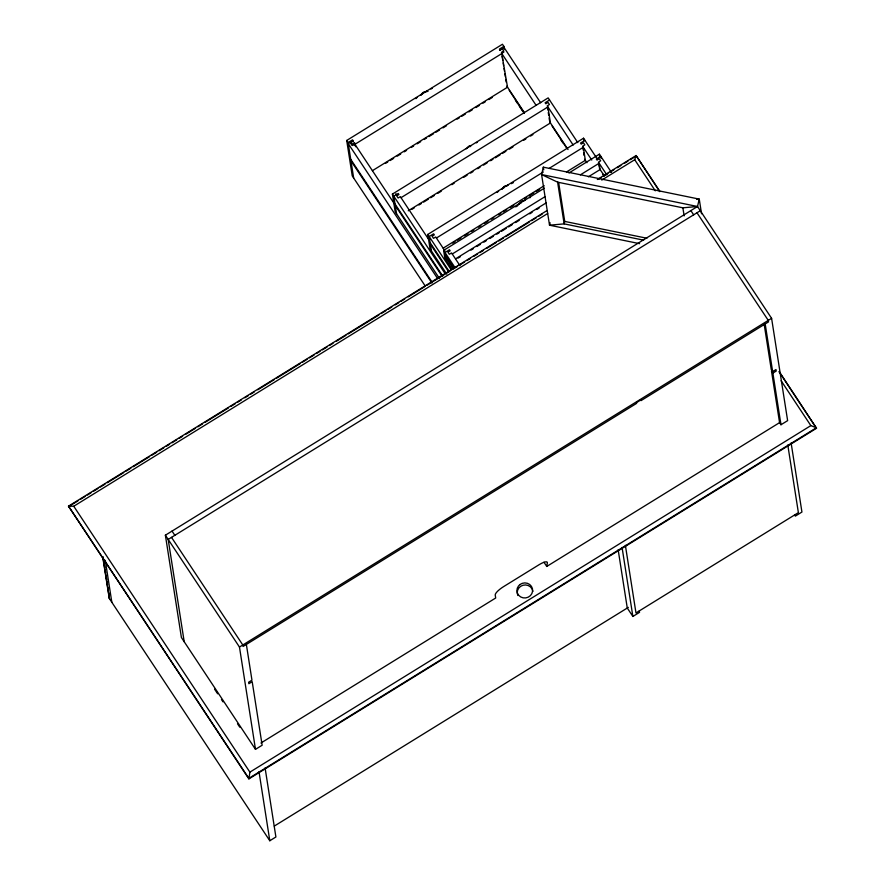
<?xml version="1.0" encoding="UTF-8"?>
<svg xmlns="http://www.w3.org/2000/svg" width="885" height="885" viewBox="0 0 885 885"><rect width="100%" height="100%" fill="white"/><g stroke="black" fill="none" stroke-linecap="round" stroke-linejoin="round"><path stroke-width="1.33" d="M780.548 422.034L546.764 566.444L547.372 562.827A9.304 2.445 -33.5 0 0 539.109 564.696L503.565 586.644A10.421 2.744 -33.5 0 0 495.224 595.041L495.688 598.006L260.942 743.013M415.917 98.677L416.415 98.014M470.909 145.582L469.194 145.881L467.7 147.574M547.682 213.495L73.754 506.253L68.488 506.165L248.818 778.38L816.424 427.754L810.848 425.619L249.891 772.14L248.895 778.9L816.512 428.274L779.143 371.479M701.551 213.772L699.25 199.114L543.324 167.165L541.587 174.555L549.519 225.199L639.578 243.652M550.094 222.743L549.519 225.199L564.154 223.872L643.616 240.156M558.623 182.387L564.73 221.416L564.154 223.872L557.616 182.166L541.587 174.555L697.513 206.493L771.598 318.334L787.628 420.64L780.968 424.745L779.574 422.632L771.488 370.992L772.882 373.094L780.968 424.745M246.362 644.424L251.959 680.178L248.63 682.235L248.862 683.729L252.192 681.671L262.148 745.236L255.488 749.352L181.403 637.51L165.384 535.204L697.513 206.493L699.25 199.114L696.595 199.357M601.778 180.075L634.711 159.731L636.049 155.506L659.69 191.149M511.419 183.693L512.017 182.996M497.027 192.521L497.768 191.78M516.265 206.67L515.214 206.714M506.154 186.16C506.585 184.213 501.153 188.394 503.919 187.775M523.312 201.282C523.776 199.556 518.875 202.831 520.712 203.019M513.455 182.719L512.293 182.797M424.822 92.471C426.393 90.193 420.43 93.644 422.477 93.932M476.395 142.861L477.48 142.12M430.929 89.031L432.256 88.323M416.68 97.804L417.255 97.45M425.375 286.242L352.241 175.85L346.699 140.461L502.459 44.25L503.864 46.363L504.284 49.084M353.646 177.962L348.104 142.573L352.54 139.841L353.237 140.892L351.013 142.264L351.445 144.974M503.864 46.363L499.428 49.095L500.125 50.157L502.337 48.786L503.742 50.899L501.518 52.27L507.525 87.217L372.386 170.694M499.605 50.213L504.041 47.48L540.669 102.771M355.759 146.766L354.631 143.005L352.418 144.377L351.013 142.264M501.695 53.388L503.919 52.016M355.327 144.056L502.226 53.321M385.429 163.448L387.785 161.999M390.13 160.55L393.659 158.371M397.188 156.191L400.706 154.012M404.235 151.833L406.58 150.384M411.282 147.485L413.638 146.025M417.156 143.846L420.685 141.677M424.214 139.498L426.559 138.038M428.915 136.589L433.617 133.69M435.962 132.241L439.491 130.062M443.009 127.882L446.538 125.703M457.114 119.165L459.47 117.716M461.815 116.267L465.344 114.088M468.862 111.908L472.391 109.729M475.92 107.561L479.438 105.381M482.967 103.202L485.323 101.753M488.841 99.574L492.37 97.394M439.281 278.222L395.141 211.603L392.398 194.092L548.158 97.881L577.794 142.618M549.563 99.994L545.127 102.726L545.824 103.777L548.036 102.417L549.441 104.519L547.218 105.89L573.159 145.04M401.027 197.687L547.926 106.952L550.426 122.96L408.239 210.796M411.879 209.369L414.235 207.909M418.926 205.01L421.282 203.561M423.627 202.101L428.329 199.202M430.685 197.753L434.203 195.574M437.732 193.395L441.261 191.215M451.837 184.688L454.182 183.228M463.585 177.42L467.114 175.241M470.632 173.073L472.988 171.613M477.69 168.714L480.035 167.265M483.564 165.086L487.093 162.906M490.611 160.727L492.967 159.278M495.312 157.829L500.014 154.919M502.359 153.47L505.888 151.291M509.417 149.111L512.946 146.932M523.522 140.405L525.867 138.956M530.569 136.047L532.914 134.597M446.726 274.107L430.066 248.962L427.787 234.436L583.547 138.215L596.39 157.607M584.952 140.328L580.516 143.071L581.213 144.122L583.425 142.75L584.83 144.863L582.607 146.235L591.766 160.052M436.416 238.021L543.357 171.967M549.231 168.338L583.303 147.286L585.35 160.318L566.544 171.933M443.164 248.154L544.22 185.728M452.677 243.098L455.023 241.638M457.379 240.189L460.908 238.01M464.426 235.83L467.955 233.662M471.484 231.483L473.829 230.023M478.531 227.124L480.876 225.675M484.405 223.496L487.934 221.316M491.452 219.137L493.808 217.688M498.509 214.778L500.855 213.329M503.211 211.88L506.729 209.701M510.258 207.521L513.787 205.342M524.362 198.815L526.708 197.366M529.064 195.906L533.766 193.007M536.111 191.558L539.64 189.379M452.346 269.505L444.845 258.188L443.617 250.389L544.341 188.173M568.933 172.984L599.377 154.178L611.458 172.409M452.246 253.984L545.083 196.636M580.339 174.865L599.134 163.249L600.13 169.544L588.37 176.801M455.587 258.829L546.067 202.942M458.054 258.121L460.399 256.672M470.975 250.145L473.331 248.685M476.86 246.506L480.378 244.337M483.907 242.158L486.252 240.709M489.781 238.53L493.31 236.35M496.828 234.171L499.184 232.722M501.529 231.273L506.231 228.363M508.587 226.914L512.105 224.735M515.634 222.555L519.163 220.376M529.739 213.849L532.084 212.389M536.786 209.491L539.131 208.041M546.786 210.707L68.488 506.165L248.895 778.9M597.32 179.5L636.105 155.539L659.767 191.658M68.576 506.674L77.98 500.866M80.325 499.417L85.026 496.507M87.372 495.058L90.901 492.879M93.246 491.429L97.947 488.531M100.304 487.071L105.005 484.172M107.35 482.723L123.8 472.557M126.157 471.108L130.858 468.198M133.204 466.749L149.665 456.583M152.01 455.133L156.711 452.235M159.057 450.775L163.758 447.876M166.114 446.427L169.632 444.248M171.989 442.799L176.69 439.889M179.035 438.44L182.564 436.261M186.093 434.081L195.496 428.274M197.842 426.824L202.543 423.915M204.889 422.466L228.396 407.952M230.742 406.503L235.443 403.593M237.799 402.144L241.317 399.965M244.846 397.785L248.375 395.606M250.72 394.157L254.249 391.978M257.778 389.798L274.228 379.643M276.574 378.183L300.081 363.669M302.427 362.219L307.128 359.31M309.484 357.861L314.186 354.951M316.531 353.502L320.06 351.323M322.405 349.874L327.107 346.975M329.463 345.515L332.981 343.347M336.51 341.167L345.913 335.36M348.259 333.899L378.813 315.027M381.169 313.578L385.871 310.679M388.216 309.219L391.745 307.04M395.274 304.871L398.792 302.692M401.148 301.243L404.666 299.064M408.195 296.884L424.645 286.718M427.001 285.269L450.498 270.744M452.854 269.294L457.556 266.396M459.901 264.936L464.603 262.037M466.959 260.588L470.477 258.409M474.006 256.23L477.535 254.05M479.88 252.601L483.409 250.422M486.938 248.243L496.33 242.435M498.686 240.986L503.388 238.087M505.733 236.627L529.241 222.113M531.586 220.664L536.288 217.754M538.644 216.305L542.162 214.126M598.57 179.279L600.926 177.83M603.271 176.38L607.973 173.471M610.329 172.022L613.847 169.843M617.376 167.663L620.905 165.484M624.423 163.316L627.952 161.136M630.308 159.676L633.826 157.508M700.312 210.718L168.183 539.43L184.202 641.725M255.488 749.352L239.47 647.046L771.598 318.334M764.209 324.552L771.255 369.499L772.649 371.611L775.979 369.554L776.211 371.047L772.882 373.094M274.317 826.07L628.328 607.387M108.855 593.072L109.463 598.702L269.803 840.75L275.899 836.989L265.091 767.937M618.161 549.817L627.277 608.028L632.875 616.469L639.523 612.365L639.291 610.871M498.056 191.58L498.62 191.293M529.739 197.742L530.502 197.41M557.616 182.166L682.877 207.82L697.513 206.493M564.73 221.416L646.891 238.242M470.488 146.39L470.134 145.881L470.543 146.611M696.982 212.776L768.28 320.392L768.512 321.886L641.017 400.639L640.906 399.887L636.47 402.631L636.592 403.372L243.032 646.481L242.8 644.988L171.502 537.372M690.864 210.608L693.663 214.823M779.22 371.988L816.512 428.274M634.711 159.731L655.298 190.817M781.112 380.738L810.848 425.619M606.833 174.854L598.437 162.187L600.661 160.816L599.256 158.714L597.043 160.085L596.346 159.023L600.782 156.291L601.081 158.249M599.433 168.493L604.001 175.396M602.585 173.825L604.101 176.126M584.653 159.267L586.943 162.718M549.729 121.909L568.037 149.543M552.129 126.09L566.566 147.895M560.603 139.465L562.882 142.905M502.459 54.538L536.022 105.204M506.828 86.155L524.374 112.638M509.229 90.347L524.429 113.291M515.424 100.27L517.703 103.711M519.23 106.012L523.024 111.742M459.946 265.6L451.549 252.933L449.337 254.294L447.932 252.192L450.155 250.82L449.458 249.758L445.022 252.502L446.239 260.29M444.867 250.787L435.719 236.97L433.506 238.342L432.101 236.229L434.325 234.857L433.617 233.806L429.192 236.538L431.46 251.063M443.617 250.389L454.934 267.48M445.476 255.455L453.872 268.122M445.719 256.938L453.341 268.465M427.787 234.436L451.317 269.947M428.55 239.238L400.33 196.636L398.117 197.997L396.712 195.895L398.936 194.523L398.239 193.461L393.803 196.204L396.535 213.705M430.154 242.689L449.226 271.485M430.387 244.183L448.695 271.828M395.838 193.715L396.535 194.777M392.398 194.092L444.934 273.388M395.02 204.026L442.732 276.043M353.414 142.009L352.706 140.958L348.281 143.691L437.566 278.476M394.433 203.926L354.808 144.122L352.595 145.494L351.19 143.381M395.252 205.519L441.814 275.788M346.699 140.461L348.104 142.573M350.726 159.333L432.378 282.603M350.958 160.827L431.847 282.934M543.965 562.229L546.764 566.444M172.033 531.1L174.832 535.314M165.384 535.204L239.47 647.046M214.601 689.194L217.655 693.796M221.471 699.559L222.998 701.86M237.501 723.753L239.791 727.204M73.754 506.253L249.891 772.14M468.541 147.142L468.486 146.921A6.272 2.024 -34.6 0 0 466.207 148.835M791.124 442.998L801.932 512.039L795.283 516.154L795.051 514.661M787.794 445.022L798.381 512.636L635.972 612.962L625.385 545.337M765.182 323.932L772.649 371.611M682.877 207.82L684.138 215.896M599.377 154.178L599.787 156.778M598.636 163.448L599.233 167.232M583.547 138.215L583.967 140.859M582.817 147.53L583.226 150.14M583.624 152.751L584.034 155.351M622.067 547.428L632.875 616.469M547.428 107.229L547.848 109.895M548.269 112.561L548.689 115.238M549.098 117.904L549.519 120.57M543.324 167.165L543.744 169.832M502.16 56.33L502.802 60.401M503.2 62.946L503.62 65.667M504.052 68.399L504.494 71.243M504.904 73.864L505.346 76.663M505.755 79.329L506.198 82.095M354.631 143.005L355.062 145.715M258.995 771.709L269.803 840.75M105.271 560.327L111.842 602.298M103.545 559.231L103.976 561.931M104.397 564.641L104.817 567.351M105.249 570.062L105.669 572.761M106.089 575.471L106.731 579.531M107.151 582.242L107.583 584.952M108.003 587.662L108.424 590.361M102.892 556.742L109.463 598.702M102.682 556.654L109.253 598.249M517.338 206.128A6.272 2.024 -34.6 0 1 521.033 202.388M522.681 201.338A6.272 2.024 -34.6 0 1 525.159 200.242M519.207 204.214A5.299 1.704 -34.6 0 1 521.088 202.61M501.596 189.18A6.272 2.024 -34.6 0 1 503.875 187.266L503.93 187.476A5.299 1.704 -34.6 0 0 502.049 189.091M505.523 186.215A6.272 2.024 -34.6 0 1 508.001 185.12M505.578 186.436A5.299 1.704 -34.6 0 1 507.625 185.551M517.847 595.517A7.877 7.534 -8.9 0 1 523.013 585.239A7.877 7.534 -8.9 0 1 532.881 591.357M420.508 95.204A6.272 2.024 -34.6 0 1 422.787 93.301M426.913 91.155A6.272 2.024 -34.6 0 0 424.435 92.25L424.49 92.471A5.299 1.704 -34.6 0 1 428.008 91.454M420.961 95.115A5.299 1.704 -34.6 0 1 422.842 93.511M519.926 584.565L518.51 585.958A7.877 7.534 -8.9 0 0 523.123 597.84A7.877 7.534 -8.9 0 0 532.438 588.669A7.877 7.534 -8.9 0 0 519.949 584.542L519.949 584.542"/></g></svg>
